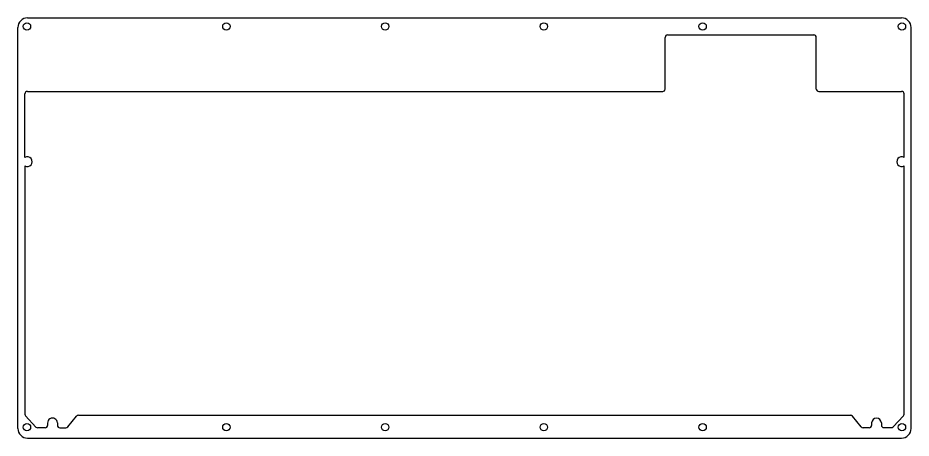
# Model space of a CAD drawing. Header units: millimetres. Extents: x -2194 to 1361, y -607 to 684.
# Drawn here: x 994.2 to 1360.7, y 446.2 to 618.8 of the extents above; entities that cross this region are included whole.
import ezdxf

# ---------------------------------------------------------------- set-up
doc = ezdxf.new("R2010")
doc.units = ezdxf.units.MM
doc.layers.get('0').update_dxf_attribs({"lineweight": 25, "true_color": 0xffffff})
doc.layers.add('l2 2mm', color=7, linetype='Continuous', lineweight=25, true_color=0x000000)
doc.layers.add('l4 1.5mm', color=7, linetype='Continuous', lineweight=25, true_color=0x000000)

msp = doc.modelspace()

# ---------------------------------------------------------------- linework, layer by layer
msp.add_line((1322.75, 588.54), (1356.75, 588.54))
for centre, start, end in [((1260.75, 610.75), 90, 180), ((1320.75, 610.75), 0, 90), ((998.14, 587.54), 90, 180), ((1258.75, 589.54), 270, 0), ((1322.75, 589.54), 180, 270), ((1356.75, 587.54), 0, 90), ((998.14, 456.03), 180, 222.9854), ((1019.11, 454.64), 90, 140.8016), ((1335.78, 454.64), 39.1984, 90), ((1356.75, 456.1), 317.0146, 0), ((1002.38, 451.49), 222.9854, 270), ((1005.44, 451.49), 270, 0), ((1011.44, 451.49), 180, 270), ((1013.96, 451.49), 270, 320.8016), ((1340.93, 451.49), 219.1984, 270), ((1343.45, 451.49), 270, 0), ((1349.45, 451.56), 180, 270), ((1352.52, 451.56), 270, 317.0146)]:
    msp.add_arc(centre, 1, start, end)
at = {"layer": 'l2 2mm'}
for p, q in [((997.14, 586.75), (997.14, 587.54)), ((998.14, 588.54), (1258.75, 588.54)), ((1357.75, 586.75), (1357.75, 587.54))]:
    msp.add_line(p, q, dxfattribs=at)
msp.add_circle((1356.89, 615.24), 1.51, dxfattribs=at)
at = {"layer": 'l4 1.5mm'}
for p, q in [((998.24, 618.75), (1356.65, 618.75)), ((994.24, 450.24), (994.24, 614.75)), ((1360.65, 450.24), (1360.65, 614.75)), ((1259.75, 589.54), (1259.75, 610.75)), ((1260.75, 611.75), (1320.75, 611.75)), ((1321.75, 589.54), (1321.75, 610.75)), ((997.14, 561.42), (997.14, 587.54)), ((1357.75, 561.42), (1357.75, 587.54)), ((997.14, 557.96), (997.14, 456.03)), ((1357.75, 456.1), (1357.75, 557.96)), ((1001.64, 450.81), (997.41, 455.35)), ((1014.74, 450.86), (1018.34, 455.27)), ((1019.11, 455.64), (1335.78, 455.64)), ((1177.45, 455.64), (1336.25, 455.64)), ((1340.15, 450.86), (1336.55, 455.27)), ((1353.25, 450.88), (1357.49, 455.42)), ((1006.44, 452.42), (1006.44, 451.49)), ((1010.44, 452.49), (1010.44, 451.49)), ((1344.45, 452.49), (1344.45, 451.49)), ((1348.45, 452.49), (1348.45, 451.56)), ((1005.44, 450.49), (1002.38, 450.49)), ((1011.44, 450.49), (1013.96, 450.49)), ((1343.45, 450.49), (1340.93, 450.49)), ((1349.45, 450.56), (1352.52, 450.56)), ((998.24, 446.24), (1356.65, 446.24))]:
    msp.add_line(p, q, dxfattribs=at)
for centre in [(997.97, 615.24), (1079.76, 615.24), (1144.89, 615.24), (1210.01, 615.24), (1275.13, 615.24), (997.97, 450.74), (1079.76, 450.74), (1144.89, 450.74), (1210.01, 450.74), (1275.13, 450.74), (1356.89, 450.74)]:
    msp.add_circle(centre, 1.51, dxfattribs=at)
for centre, radius, start, end in [((998.24, 614.75), 4, 90, 180), ((1356.65, 614.75), 4, 0, 90), ((998.14, 559.69), 2, 240.0404, 119.9596), ((1356.76, 559.69), 2, 60.0404, 299.9596), ((1008.44, 452.49), 2, 0, 182.0018), ((1346.45, 452.49), 2, 0, 180), ((998.24, 450.24), 4, 180, 270), ((1356.65, 450.24), 4, 270, 360)]:
    msp.add_arc(centre, radius, start, end, dxfattribs=at)

doc.saveas('drawing.dxf')
